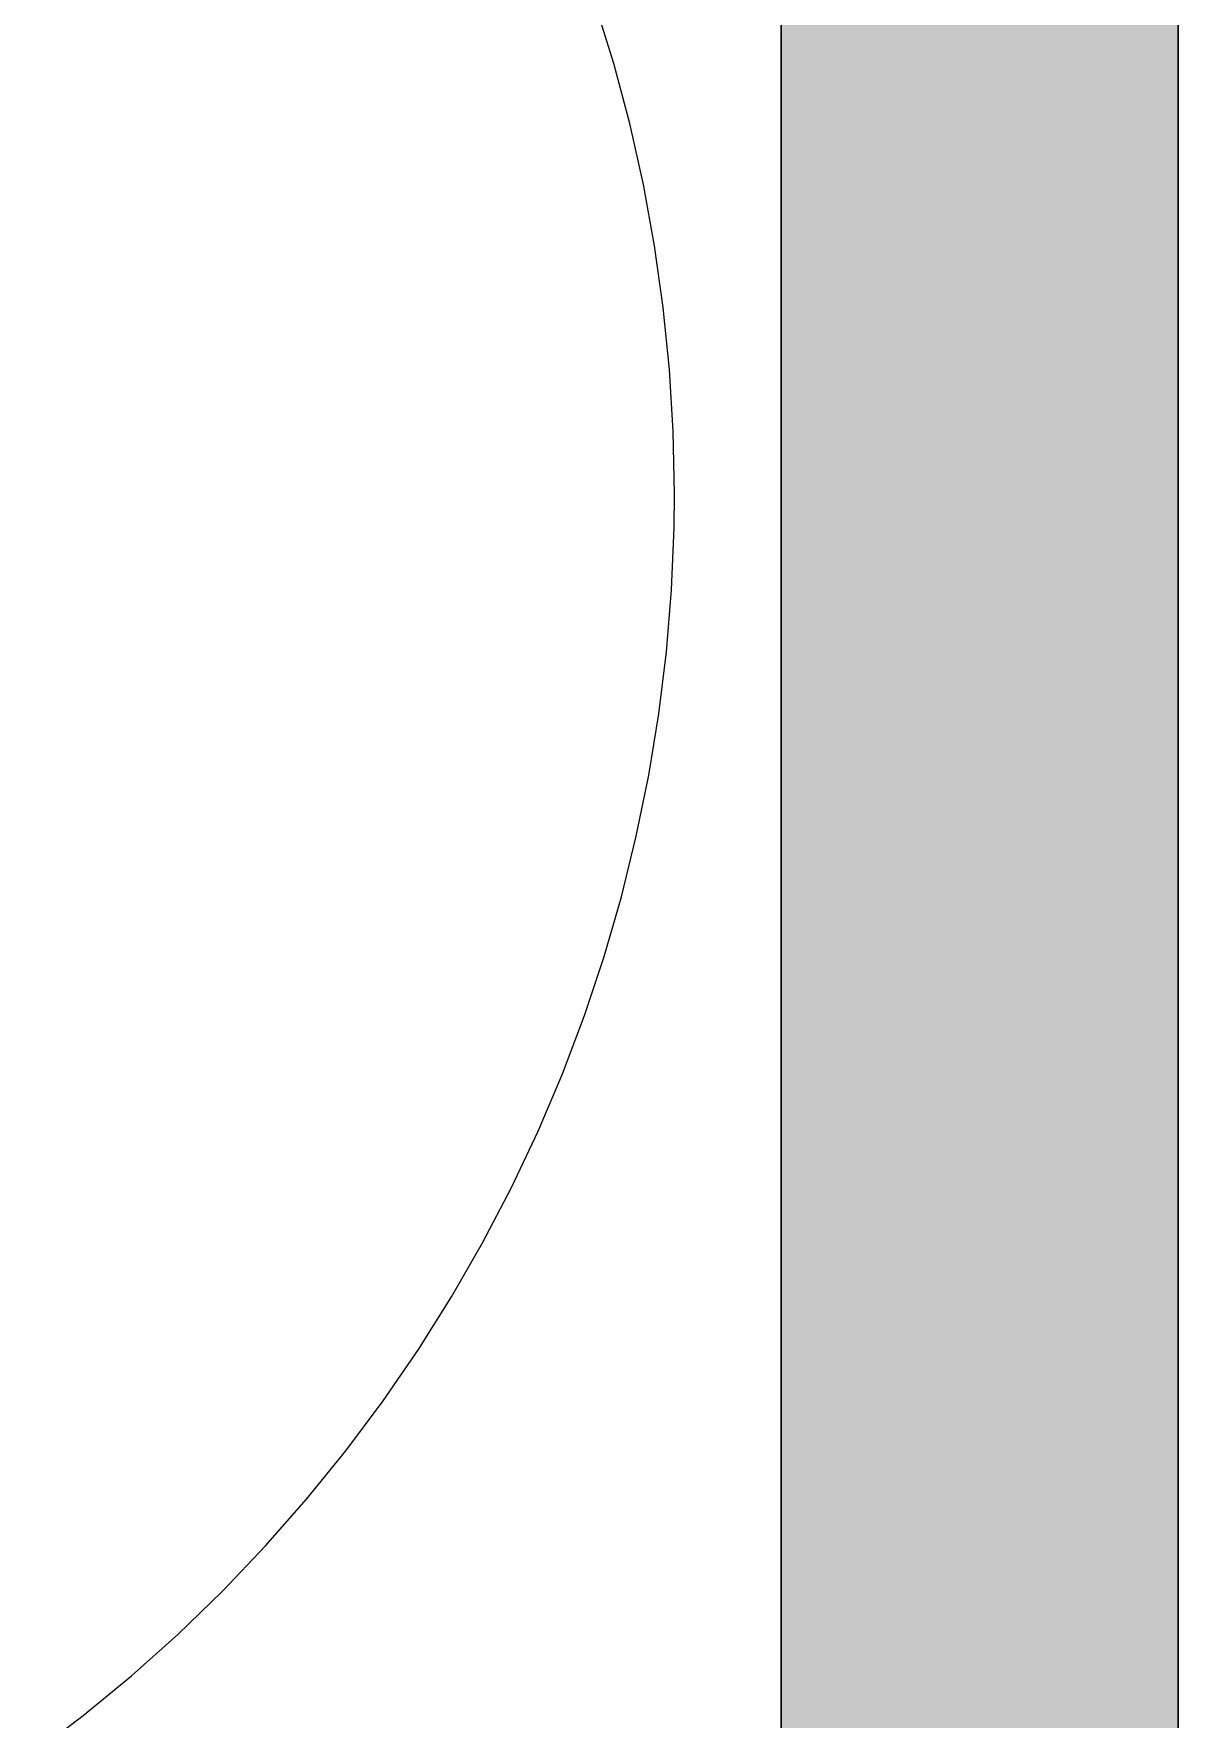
# Model space of a CAD drawing. Header units: millimetres. Extents: x 155927 to 317870, y -36033 to 97293.
# Drawn here: x 167282.8 to 167576.8, y 11991.3 to 12424.2 of the extents above; entities that cross this region are included whole.
import ezdxf

# ---------------------------------------------------------------- set-up
doc = ezdxf.new("R2010")
doc.units = ezdxf.units.MM
doc.header["$MEASUREMENT"] = 0
for name, color, linetype, lineweight in [('A-WALL-PATT', 7, 'CONTINUOUS', 9), ('I-FURN', 8, 'CONTINUOUS', 9), ('I-WALL', 7, 'CONTINUOUS', 9)]:
    doc.layers.add(name, color=color, linetype=linetype, lineweight=lineweight)

msp = doc.modelspace()

# ---------------------------------------------------------------- hatches: boundary and pattern name
at = {"layer": 'A-WALL-PATT'}
msp.add_hatch(color=256, dxfattribs=at).paths.add_polyline_path([(167474.83, 9757.83), (167576.83, 9757.83), (167576.83, 13505.61), (167474.83, 13505.61), (167474.83, 9818.04)], flags=0)

# ---------------------------------------------------------------- linework, layer by layer
at = {"layer": 'I-FURN'}
for p, q in [((167431.78, 12416.54), (167427.05, 12431.82)), ((167435.89, 12401.08), (167431.78, 12416.54)), ((167439.39, 12385.46), (167435.89, 12401.08)), ((167442.25, 12369.72), (167439.39, 12385.46)), ((167444.48, 12353.88), (167442.25, 12369.72)), ((167446.08, 12337.96), (167444.48, 12353.88)), ((167447.04, 12321.99), (167446.08, 12337.96)), ((167447.36, 12306), (167447.04, 12321.99)), ((167447.27, 12297.36), (167447.36, 12306)), ((167446.6, 12281.37), (167447.27, 12297.36)), ((167445.3, 12265.43), (167446.6, 12281.37)), ((167443.36, 12249.55), (167445.3, 12265.43)), ((167440.78, 12233.76), (167443.36, 12249.55)), ((167437.58, 12218.08), (167440.78, 12233.76)), ((167433.75, 12202.55), (167437.58, 12218.08)), ((167429.31, 12187.18), (167433.75, 12202.55)), ((167424.25, 12172), (167429.31, 12187.18)), ((167418.59, 12157.04), (167424.25, 12172)), ((167412.34, 12142.31), (167418.59, 12157.04)), ((167405.5, 12127.85), (167412.34, 12142.31)), ((167398.09, 12113.67), (167405.5, 12127.85)), ((167390.12, 12099.8), (167398.09, 12113.67)), ((167381.6, 12086.25), (167390.12, 12099.8)), ((167372.54, 12073.06), (167381.6, 12086.25)), ((167362.97, 12060.25), (167372.54, 12073.06)), ((167352.89, 12047.82), (167362.97, 12060.25)), ((167342.32, 12035.81), (167352.89, 12047.82)), ((167331.28, 12024.23), (167342.32, 12035.81)), ((167319.78, 12013.1), (167331.28, 12024.23)), ((167307.85, 12002.44), (167319.78, 12013.1)), ((167295.5, 11992.27), (167307.85, 12002.44)), ((167282.76, 11982.6), (167295.5, 11992.27))]:
    msp.add_line(p, q, dxfattribs=at)
at = {"layer": 'I-WALL', "lineweight": 30}
for p, q in [((167474.83, 13505.61), (167474.83, 9757.83)), ((167576.83, 9757.83), (167576.83, 13505.61))]:
    msp.add_line(p, q, dxfattribs=at)

doc.saveas('drawing.dxf')
